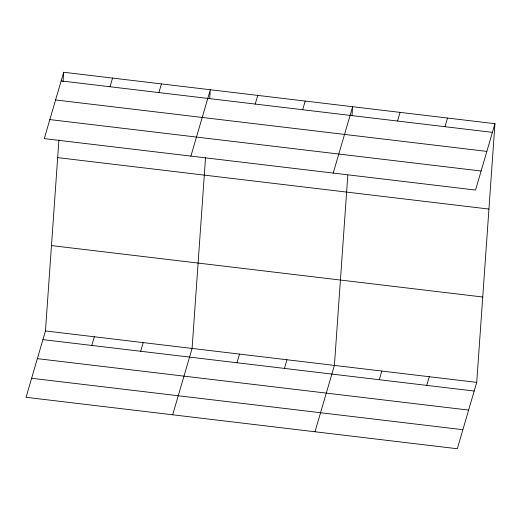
<?xml version="1.0" encoding="UTF-8"?>
<svg xmlns="http://www.w3.org/2000/svg" width="521" height="521" viewBox="0 0 521 521"><rect width="100%" height="100%" fill="white"/><g stroke="black" fill="none" stroke-linecap="round" stroke-linejoin="round"><path stroke-width="0.78" d="M494.95 123.692L475.543 190.054L44.278 138.619L63.686 72.256L494.95 123.692L476.722 382.381L457.314 448.744L26.05 397.308L45.457 330.946L58.919 139.908M63.002 81.921L63.686 72.256M205.548 157.394L192.086 348.432L172.679 414.794M209.689 98.606L210.315 89.749L190.907 156.105M347.807 175.173L334.404 365.41L314.997 431.766M352.007 115.577L352.632 106.72L333.225 173.083M110.029 86.753L112.562 78.085M158.905 92.582L161.438 83.914M91.8 345.443L94.334 336.774M140.677 351.271L143.21 342.603M255.218 104.07L257.752 95.402M302.662 109.723L305.195 101.061M236.99 362.759L239.523 354.091M284.433 368.412L286.967 359.75M397.536 121.041L400.069 112.373M444.98 126.701L447.513 118.033M379.308 379.731L381.841 371.063M426.751 385.39L429.284 376.722M61.152 80.924L492.417 132.354M55.584 99.96L486.848 151.396M49.847 119.583L481.111 171.012M57.668 157.629L488.932 209.058M51.468 245.58L482.739 297.016M45.457 330.946L476.722 382.381M42.924 339.614L474.188 391.043M37.356 358.65L468.62 410.086M31.618 378.266L462.882 429.701"/></g></svg>
